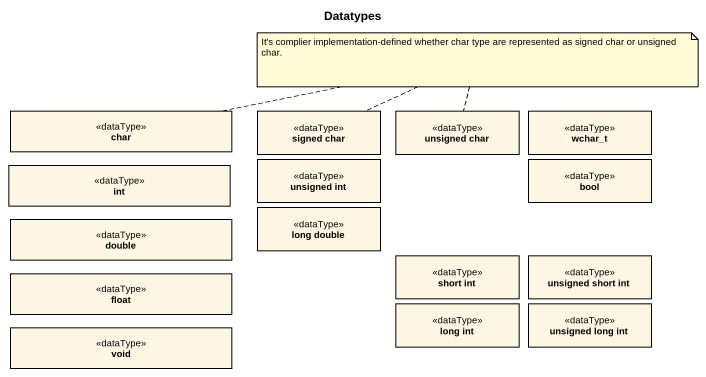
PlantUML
@startuml
title Datatypes
hide circle
hide empty members
class char <<dataType>>
class "signed char" as signed_char <<dataType>>
class "unsigned char" as unsigned_char <<dataType>>
class wchar_t <<dataType>>
class int <<dataType>>
class "unsigned int" as unsigned_int <<dataType>>
class bool <<dataType>>
class double <<dataType>>
class "long double" as long_double <<dataType>>
class "short int" as short_int <<dataType>>
class "unsigned short int" as unsigned_short_int <<dataType>>
class float <<dataType>>
class "long int" as long_int <<dataType>>
class "unsigned long int" as unsigned_long_int <<dataType>>
class void <<dataType>>
note as N1
  It's complier implementation-defined whether char type are represented as signed char or unsigned char.
end note
N1 .. signed_char
N1 .. unsigned_char
N1 .. char
@enduml
